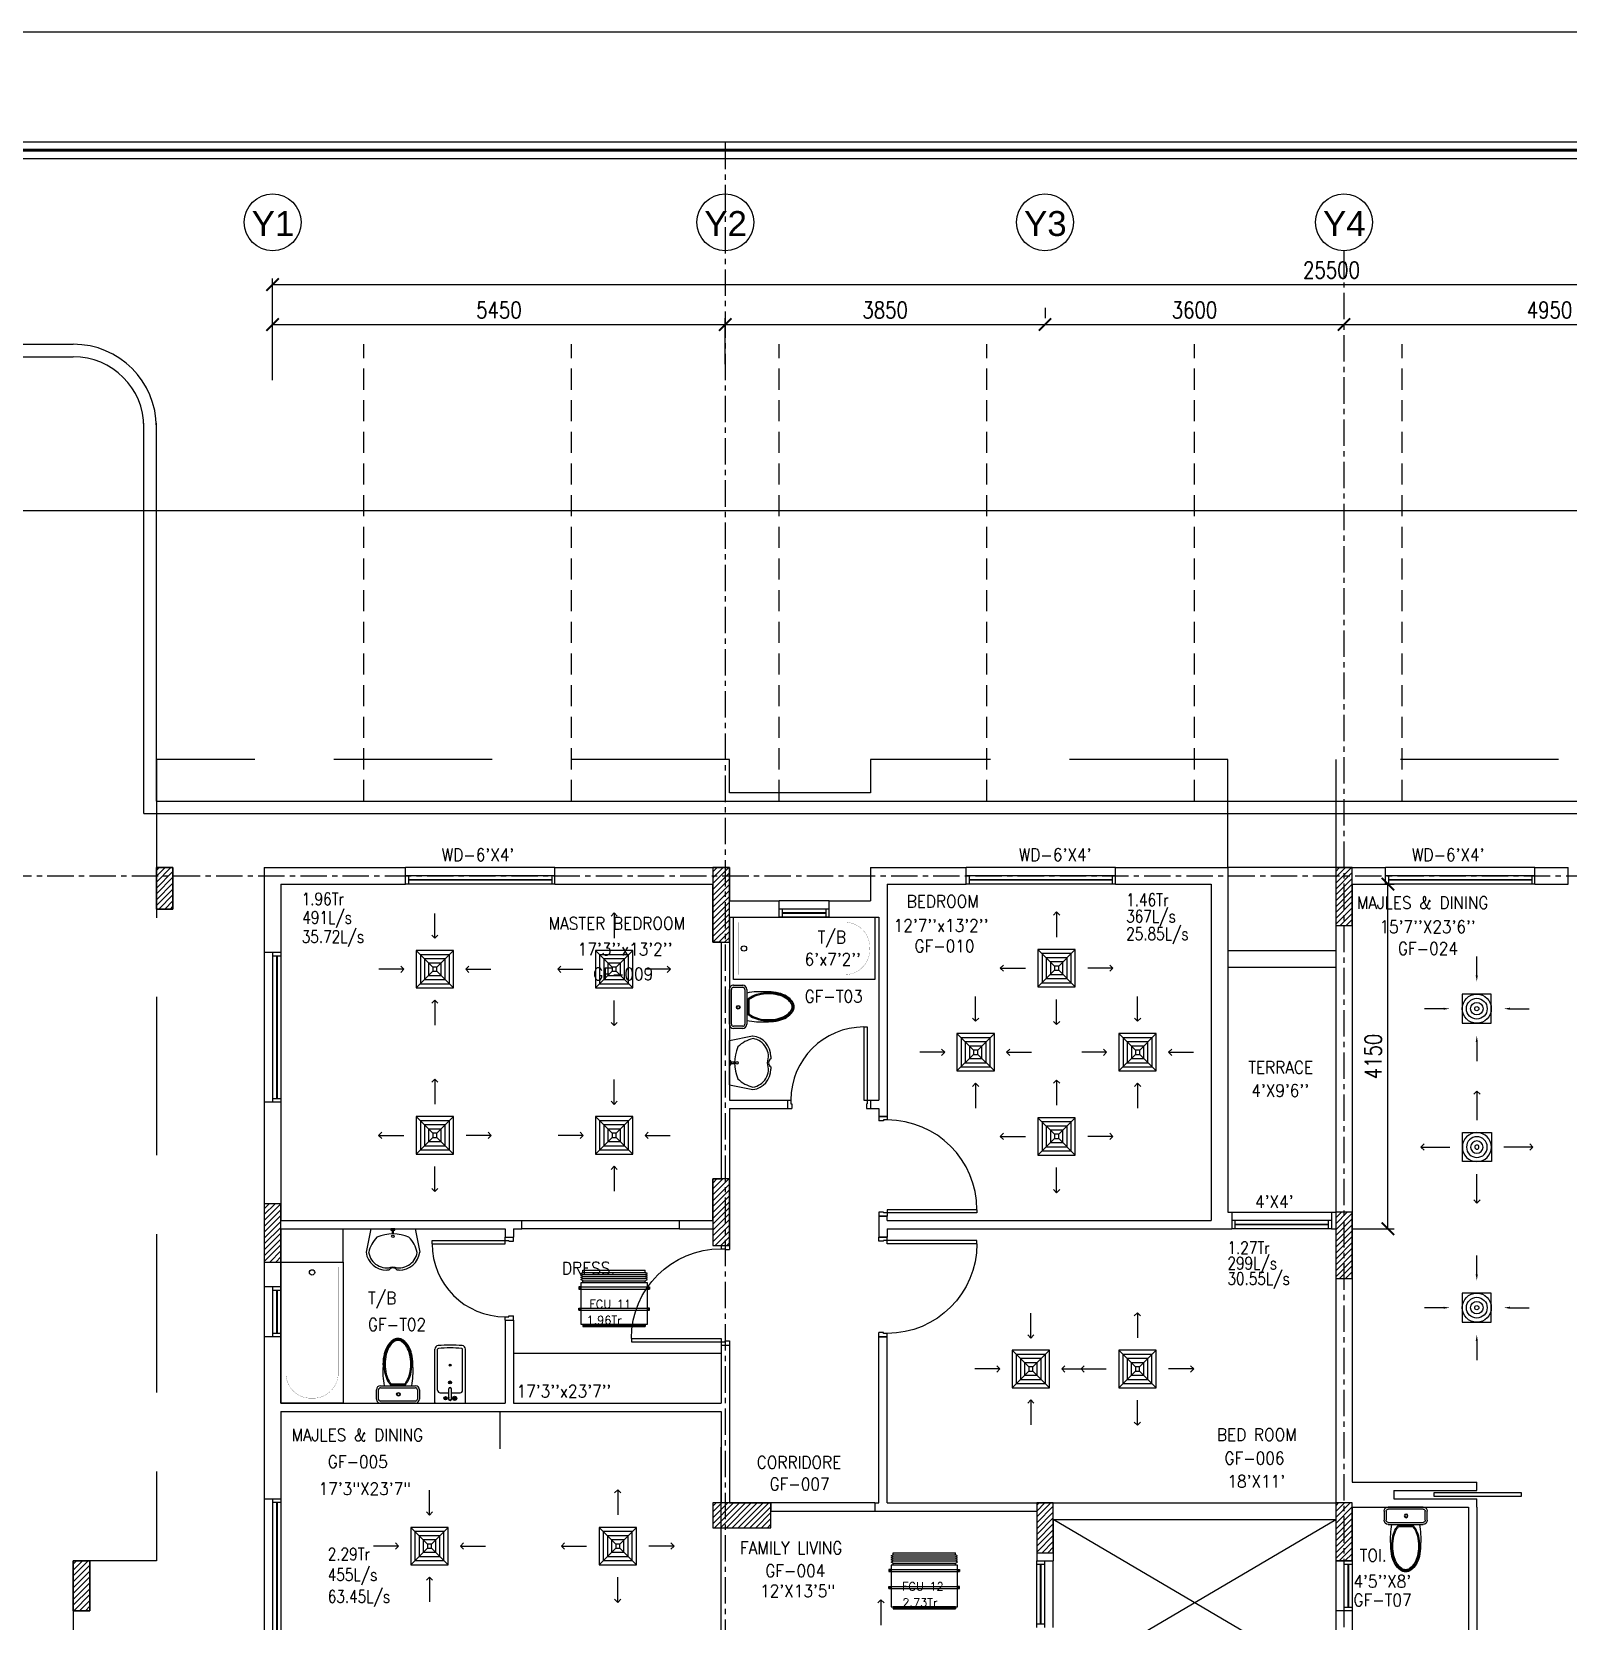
# Model space of a CAD drawing. Header units: millimetres. Extents: x -1288794 to 2153086, y -2701644 to -1428868.
# Drawn here: x 583552 to 602052, y -1482944 to -1463806 of the extents above; entities that cross this region are included whole.
import ezdxf
from ezdxf.enums import TextEntityAlignment as Align

# ---------------------------------------------------------------- set-up
doc = ezdxf.new("R2010")
doc.units = ezdxf.units.MM
doc.header["$LTSCALE"] = 100
doc.header["$PDMODE"] = 34
for name, pattern in [('CENTER', [50.8, 31.75, -6.35, 6.35, -6.35]), ('DASHED', [19.05, 12.7, -6.35]), ('DASHED2', [9.525, 6.35, -3.175]), ('HIDDEN', [9.525, 6.35, -3.175])]:
    doc.linetypes.add(name, pattern=pattern)
for name, color, linetype in [('A-ANNO-DIMS', 1, 'Continuous'), ('A-ANNO-SYMB', 33, 'Continuous'), ('A-ANNO-TEXT', 8, 'Continuous'), ('A-AREA', 8, 'CENTER'), ('A-DOOR', 4, 'Continuous'), ('A-FLOR-OVHD', 4, 'DASHED2'), ('A-FLOR-PFIX', 8, 'Continuous'), ('A-FLOR-SPCL', 8, 'Continuous'), ('A-GLAZ', 5, 'Continuous'), ('A-GRID', 253, 'CENTER'), ('A-WALL-FULL', 8, 'Continuous'), ('AC- SUIPPOR', 7, 'HIDDEN'), ('AC-HLTEXT', 100, 'Continuous'), ('AC-SAD TEXT', 3, 'Continuous'), ('AC-UNIT', 5, 'Continuous'), ('L-WALK', 8, 'Continuous'), ('LOGO LINE', 7, 'Continuous'), ('LOGO1LINE', 7, 'Continuous'), ('RAD RIGHT', 1, 'Continuous'), ('RCD RIGHT', 1, 'Continuous'), ('S-COL- HACT.', 9, 'Continuous'), ('S-COL.', 8, 'Continuous'), ('SAD RIGHT', 3, 'Continuous'), ('SCD  RIGHT', 3, 'Continuous'), ('WALL', 42, 'Continuous')]:
    doc.layers.add(name, color=color, linetype=linetype)
doc.styles.add('ROMAND', font='romand')
doc.styles.add('ROMANS', font='romans.shx', dxfattribs={"width": 0.8})
doc.styles.add('SANSSERIF', font='sas_____.pfb')
doc.styles.add('SIMPLEX', font='simplex.shx', dxfattribs={"width": 0.8})
doc.dimstyles.new('100 of DIM2', dxfattribs={"dimscale": 0, "dimtxt": 200, "dimasz": 150, "dimexe": 75, "dimexo": 200, "dimgap": 75, "dimtad": 1, "dimdec": 0, "dimrnd": 5, "dimzin": 0, "dimdsep": 46, "dimtxsty": 'ROMANS', "dimblk": 'ARCHTICK', "dimcen": 100, "dimclrd": 94, "dimclre": 94, "dimclrt": 2, "dimadec": 0, "dimazin": 0, "dimtfac": 1, "dimtdec": 0, "dimtofl": 0, "dimtmove": 2, "dimatfit": 3, "dimldrblk": 'OPEN90', "dimfxl": 75, "dimtolj": 1, "dimtzin": 0, "dimarcsym": 0})
pattern_1 = [(45, (1708407.11, -1109556.65), (-35.355339, 35.355339), [])]

# ---------------------------------------------------------------- blocks, each defined once
blk = doc.blocks.new('W-180')
for p, q in [((1800, 100), (0, 100)), ((1800, 0), (0, 0)), ((40, 0), (40, 100)), ((1760, 100), (1760, 0))]:
    blk.add_line(p, q)
at = {"linetype": 'Continuous'}
for p, q in [((1760, 53), (40, 53)), ((1760, 47), (40, 47))]:
    blk.add_line(p, q, dxfattribs=at)
blk = doc.blocks.new('D-120-R1')
for p, q in [((-80, 1180), (-40, 1180)), ((-80, 1180), (-80, 100)), ((-40, 1180), (-40, 55)), ((-1200, 100), (-1160, 100)), ((-1200, 100), (-1200, 0)), ((-1160, 100), (-1160, 55)), ((-1160, 55), (-1150, 55)), ((-1150, 55), (-1150, 0)), ((-80, 100), (0, 100)), ((-50, 55), (-40, 55)), ((-50, 55), (-50, 0)), ((-50, 0), (0, 0)), ((0, 100), (0, 0)), ((-1200, 0), (-1150, 0))]:
    blk.add_line(p, q)
at = {"linetype": 'Continuous'}
blk.add_arc((-80, 100), 1080, 90, 180, dxfattribs=at)
blk = doc.blocks.new('D-100-R1')
for p, q in [((-80, 980), (-80, 100)), ((-80, 980), (-40, 980)), ((-40, 980), (-40, 55)), ((-1000, 100), (-1000, 0)), ((-1000, 100), (-960, 100)), ((-960, 100), (-960, 55)), ((-960, 55), (-950, 55)), ((-950, 55), (-950, 0)), ((-80, 100), (0, 100)), ((-50, 55), (-50, 0)), ((-50, 55), (-40, 55)), ((-50, 0), (0, 0)), ((0, 100), (0, 0)), ((-1000, 0), (-950, 0))]:
    blk.add_line(p, q)
at = {"linetype": 'Continuous'}
blk.add_arc((-80, 100), 880, 90, 180, dxfattribs=at)
blk = doc.blocks.new('W-60')
for p, q in [((600, 100), (0, 100)), ((600, 0), (0, 0)), ((40, 0), (40, 100)), ((560, 100), (560, 0))]:
    blk.add_line(p, q)
at = {"linetype": 'Continuous'}
for p, q in [((560, 53), (40, 53)), ((560, 47), (40, 47))]:
    blk.add_line(p, q, dxfattribs=at)
blk = doc.blocks.new('BIDET-1')
for p, q in [((175, 0), (-175, 0)), ((-185, -10), (-185, -649)), ((-150, -155), (-150, -649)), ((-15, -125), (-120, -125)), ((-39, -59), (-69, -59)), ((-54, -44), (-54, -74)), ((-15, -54), (-15, -174)), ((15, -54), (15, -174)), ((120, -125), (15, -125)), ((39, -59), (69, -59)), ((54, -44), (54, -74)), ((150, -155), (150, -649)), ((185, -10), (185, -649)), ((12, -250), (-12, -250)), ((-9, -259), (9, -241)), ((-9, -241), (9, -259)), ((0, -238), (0, -262))]:
    blk.add_line(p, q)
for centre, radius in [((-54, -59), 25), ((-54, -59), 20), ((-54, -59), 15.2), ((-54, -59), 10.2), ((54, -59), 20), ((54, -59), 15.2), ((54, -59), 10.2), ((0, -250), 17.5), ((0, -250), 12.5), ((0, -457), 12.5), ((0, -457), 10)]:
    blk.add_circle(centre, radius)
for centre, radius, start, end in [((-175, -10), 10, 90, 180), ((175, -10), 10, 0, 90), ((-120, -155), 30, 90, 180), ((0, -54), 20, 318.5904, 221.4096), ((0, -54), 15, 0, 180), ((0, -174), 15, 180, 0), ((120, -155), 30, 0, 90), ((-140, -649), 45, 180, 265.2062), ((-140, -649), 10, 180, 265.2062), ((0, 1020), 1720, 265.2062, 274.7938), ((0, 1020), 1685, 265.2062, 274.7938), ((140, -649), 10, 274.7938, 0), ((140, -649), 45, 274.7938, 0)]:
    blk.add_arc(centre, radius, start, end)
blk = doc.blocks.new('WC-1')
for p, q in [((-210, 0), (210, 0)), ((-260, -160), (-260, -50)), ((-235, -160), (-235, -50)), ((-210, -25), (210, -25)), ((210, -185), (-210, -185)), ((235, -50), (235, -160)), ((260, -50), (260, -160)), ((210, -210), (-210, -210)), ((91, -223), (-91, -223)), ((86, -235), (-86, -235))]:
    blk.add_line(p, q)
for radius in [22.1, 17.1]:
    blk.add_circle((-6, -107), radius)
for centre, radius, start, end in [((-210, -50), 50, 90, 180), ((-210, -160), 50, 180, 270), ((-210, -50), 25, 90, 180), ((-210, -160), 25, 180, 270), ((210, -50), 50, 360, 90), ((210, -50), 25, 360, 90), ((210, -160), 25, 270, 360), ((210, -160), 50, 270, 360), ((722, -383), 904, 168.9529, 184.0632), ((352, -470), 520, 166.4766, 180), ((352, -470), 507, 166.4766, 180), ((178, -428), 341, 149.8586, 166.4766), ((178, -428), 328, 149.8586, 166.4766), ((69, -365), 214, 138.4152, 149.8586), ((69, -365), 201, 139.9943, 149.8586), ((-69, -365), 201, 30.1414, 40.0057), ((-69, -365), 214, 30.1414, 41.5848), ((-178, -428), 328, 13.5234, 30.1414), ((-178, -428), 341, 13.5234, 30.1414), ((-352, -470), 507, 360, 13.5234), ((-352, -470), 520, 360, 13.5234), ((352, -470), 532, 177.5541, 180), ((352, -470), 532, 180, 193.5234), ((352, -470), 520, 180, 193.5234), ((352, -470), 507, 180, 193.5234), ((-352, -470), 507, 346.4766, 360), ((-352, -470), 520, 346.4766, 360), ((-352, -470), 532, 346.4766, 360), ((-352, -470), 532, 360, 2.4459), ((178, -512), 353, 193.5234, 210.1414), ((178, -512), 341, 193.5234, 210.1414), ((178, -512), 328, 193.5234, 210.1414), ((69, -575), 226, 210.1414, 234.4972), ((69, -575), 214, 210.1414, 234.4972), ((69, -575), 201, 210.1414, 234.4972), ((0, -672), 108, 234.4972, 270), ((0, -672), 95.9, 234.4972, 270), ((0, -672), 83.4, 234.4972, 270), ((0, -672), 83.4, 270, 305.5028), ((0, -672), 95.9, 270, 305.5028), ((0, -672), 108, 270, 305.5028), ((-69, -575), 201, 305.5028, 329.8586), ((-69, -575), 214, 305.5028, 329.8586), ((-69, -575), 226, 305.5028, 329.8586), ((-178, -512), 328, 329.8586, 346.4766), ((-178, -512), 341, 329.8586, 346.4766), ((-178, -512), 353, 329.8586, 346.4766)]:
    blk.add_arc(centre, radius, start, end)
at = {"linetype": 'Continuous', "ltscale": 50}
blk.add_arc((-722, -383), 904, 355.9368, 11.0471, dxfattribs=at)
blk = doc.blocks.new('LAV-4')
for p, q in [((-266, 0), (-322, -283)), ((-266, 0), (268, 0)), ((268, 0), (324, -280)), ((-48, -500), (-75, -500)), ((75, -500), (50, -500))]:
    blk.add_line(p, q)
for points in [[(-25, 0), (-25, -18), (25, -18), (25, 0)], [(-9, -20), (-9, -57), (8, -57), (8, -20)]]:
    blk.add_lwpolyline(points, close=True)
blk.add_circle((0, -91), 15.4)
for centre, radius, start, end in [((74, -366), 375, 135.3333, 167.1432), ((0, -539), 477, 66.1261, 113.874), ((-74, -366), 375, 12.5199, 44.6667), ((-75, -250), 250, 187.6784, 270), ((-75, -250), 220, 188.5814, 289.9523), ((75, -250), 220, 250.0878, 350.8515), ((75, -250), 250, 270, 353.0121), ((1, -527), 55.9, 28.7827, 151.2173), ((50, -499), 0, 238.1883, 0)]:
    blk.add_arc(centre, radius, start, end)
blk = doc.blocks.new('BT-2')
blk.add_lwpolyline([(0, 750), (1700, 750), (1700, 0), (0, 0)], close=True)
at = {"const_width": 2}
blk.add_lwpolyline([(60, 690), (1340, 690, -0.414214), (1640, 390), (1640, 360, -0.414214), (1340, 60), (60, 60)], format="xyb", close=True, dxfattribs=at)
blk.add_circle((125, 375), 31.9)
blk = doc.blocks.new('W-80')
for p, q in [((800, 100), (0, 100)), ((800, 0), (0, 0)), ((40, 0), (40, 100)), ((760, 100), (760, 0))]:
    blk.add_line(p, q)
at = {"linetype": 'Continuous'}
for p, q in [((760, 53), (40, 53)), ((760, 47), (40, 47))]:
    blk.add_line(p, q, dxfattribs=at)
blk = doc.blocks.new('W-120')
for p, q in [((1200, 100), (0, 100)), ((1200, 0), (0, 0)), ((40, 0), (40, 100)), ((1160, 100), (1160, 0))]:
    blk.add_line(p, q)
at = {"linetype": 'Continuous'}
for p, q in [((1160, 53), (40, 53)), ((1160, 47), (40, 47))]:
    blk.add_line(p, q, dxfattribs=at)
blk = doc.blocks.new('_ArchTick')
at = {"color": 0, "linetype": 'ByBlock', "const_width": 0.15}
blk.add_lwpolyline([(-0.5, -0.5), (0.5, 0.5)], dxfattribs=at)
blk = doc.blocks.new('*D190')
at = {"layer": 'A-ANNO-DIMS', "color": 94, "lineweight": -2, "ltscale": 3, "transparency": 16777216}
for p, q in [((595752, -1467131), (595752, -1467256)), ((599352, -1467131), (599352, -1467256)), ((595752, -1467331), (599352, -1467331))]:
    blk.add_line(p, q, dxfattribs=at)
at = {"layer": 'Defpoints', "color": 0, "ltscale": 3, "transparency": 16777216}
for p in [(595752, -1467331), (599352, -1467331), (599352, -1467331)]:
    blk.add_point(p, dxfattribs=at)
at = {"layer": 'A-ANNO-DIMS', "color": 94, "lineweight": -2, "ltscale": 3, "transparency": 16777216, "xscale": 150, "yscale": 150, "zscale": 150, "rotation": 180}
blk.add_blockref('_ArchTick', (595752, -1467331), dxfattribs=at)
at = {"layer": 'A-ANNO-DIMS', "color": 94, "lineweight": -2, "ltscale": 3, "transparency": 16777216, "xscale": 150, "yscale": 150, "zscale": 150}
blk.add_blockref('_ArchTick', (599352, -1467331), dxfattribs=at)
at = {"layer": 'A-ANNO-DIMS', "color": 2, "ltscale": 3, "transparency": 16777216, "insert": (597552, -1467156), "char_height": 200, "attachment_point": 5, "style": 'ROMANS'}
blk.add_mtext('\\A1;3600', dxfattribs=at)
blk = doc.blocks.new('_Open90')
at = {"color": 0, "linetype": 'ByBlock', "lineweight": -2}
for p, q in [((0, 0), (-1, 0)), ((-0.5, 0.5), (0, 0)), ((0, 0), (-0.5, -0.5))]:
    blk.add_line(p, q, dxfattribs=at)
blk = doc.blocks.new('*D192')
at = {"layer": 'A-ANNO-DIMS', "color": 94, "lineweight": -2, "ltscale": 3, "transparency": 16777216}
for p, q in [((586452, -1467807), (586452, -1467256)), ((586452, -1467331), (591902, -1467331)), ((591902, -1467807), (591902, -1467256))]:
    blk.add_line(p, q, dxfattribs=at)
at = {"layer": 'Defpoints', "color": 0, "ltscale": 3, "transparency": 16777216}
for p in [(591902, -1467331), (586452, -1468007), (591902, -1468007)]:
    blk.add_point(p, dxfattribs=at)
at = {"layer": 'A-ANNO-DIMS', "color": 94, "lineweight": -2, "ltscale": 3, "transparency": 16777216, "xscale": 150, "yscale": 150, "zscale": 150, "rotation": 180}
blk.add_blockref('_ArchTick', (586452, -1467331), dxfattribs=at)
at = {"layer": 'A-ANNO-DIMS', "color": 94, "lineweight": -2, "ltscale": 3, "transparency": 16777216, "xscale": 150, "yscale": 150, "zscale": 150}
blk.add_blockref('_ArchTick', (591902, -1467331), dxfattribs=at)
at = {"layer": 'A-ANNO-DIMS', "color": 2, "ltscale": 3, "transparency": 16777216, "insert": (589177, -1467156), "char_height": 200, "attachment_point": 5, "style": 'ROMANS'}
blk.add_mtext('\\A1;5450', dxfattribs=at)
blk = doc.blocks.new('*D193')
at = {"layer": 'A-ANNO-DIMS', "color": 94, "lineweight": -2, "ltscale": 3, "transparency": 16777216}
for p, q in [((595752, -1467131), (595752, -1467256)), ((591902, -1467807), (591902, -1467256)), ((591902, -1467331), (595752, -1467331))]:
    blk.add_line(p, q, dxfattribs=at)
at = {"layer": 'Defpoints', "color": 0, "ltscale": 3, "transparency": 16777216}
for p in [(595752, -1467331), (595752, -1467331), (591902, -1468007)]:
    blk.add_point(p, dxfattribs=at)
at = {"layer": 'A-ANNO-DIMS', "color": 94, "lineweight": -2, "ltscale": 3, "transparency": 16777216, "xscale": 150, "yscale": 150, "zscale": 150, "rotation": 180}
blk.add_blockref('_ArchTick', (591902, -1467331), dxfattribs=at)
at = {"layer": 'A-ANNO-DIMS', "color": 94, "lineweight": -2, "ltscale": 3, "transparency": 16777216, "xscale": 150, "yscale": 150, "zscale": 150}
blk.add_blockref('_ArchTick', (595752, -1467331), dxfattribs=at)
at = {"layer": 'A-ANNO-DIMS', "color": 2, "ltscale": 3, "transparency": 16777216, "insert": (593827, -1467156), "char_height": 200, "attachment_point": 5, "style": 'ROMANS'}
blk.add_mtext('\\A1;3850', dxfattribs=at)
blk = doc.blocks.new('*D194')
at = {"layer": 'A-ANNO-DIMS', "color": 94, "lineweight": -2, "ltscale": 3, "transparency": 16777216}
for p, q in [((599352, -1467131), (599352, -1467256)), ((604302, -1467131), (604302, -1467256)), ((599352, -1467331), (604302, -1467331))]:
    blk.add_line(p, q, dxfattribs=at)
at = {"layer": 'Defpoints', "color": 0, "ltscale": 3, "transparency": 16777216}
for p in [(599352, -1467331), (604302, -1467331), (604302, -1467331)]:
    blk.add_point(p, dxfattribs=at)
at = {"layer": 'A-ANNO-DIMS', "color": 94, "lineweight": -2, "ltscale": 3, "transparency": 16777216, "xscale": 150, "yscale": 150, "zscale": 150, "rotation": 180}
blk.add_blockref('_ArchTick', (599352, -1467331), dxfattribs=at)
at = {"layer": 'A-ANNO-DIMS', "color": 94, "lineweight": -2, "ltscale": 3, "transparency": 16777216, "xscale": 150, "yscale": 150, "zscale": 150}
blk.add_blockref('_ArchTick', (604302, -1467331), dxfattribs=at)
at = {"layer": 'A-ANNO-DIMS', "color": 2, "ltscale": 3, "transparency": 16777216, "insert": (601827, -1467156), "char_height": 200, "attachment_point": 5, "style": 'ROMANS'}
blk.add_mtext('\\A1;4950', dxfattribs=at)
blk = doc.blocks.new('*D195')
at = {"layer": 'A-ANNO-DIMS', "color": 94, "lineweight": -2, "ltscale": 3, "transparency": 16777216}
for p, q in [((586452, -1468002), (586452, -1466776)), ((586452, -1466851), (611952, -1466851)), ((611952, -1468002), (611952, -1466776))]:
    blk.add_line(p, q, dxfattribs=at)
at = {"layer": 'Defpoints', "color": 0, "ltscale": 3, "transparency": 16777216}
for p in [(611952, -1466851), (586452, -1468202), (611952, -1468202)]:
    blk.add_point(p, dxfattribs=at)
at = {"layer": 'A-ANNO-DIMS', "color": 94, "lineweight": -2, "ltscale": 3, "transparency": 16777216, "xscale": 150, "yscale": 150, "zscale": 150, "rotation": 180}
blk.add_blockref('_ArchTick', (586452, -1466851), dxfattribs=at)
at = {"layer": 'A-ANNO-DIMS', "color": 94, "lineweight": -2, "ltscale": 3, "transparency": 16777216, "xscale": 150, "yscale": 150, "zscale": 150}
blk.add_blockref('_ArchTick', (611952, -1466851), dxfattribs=at)
at = {"layer": 'A-ANNO-DIMS', "color": 2, "ltscale": 3, "transparency": 16777216, "insert": (599202, -1466676), "char_height": 200, "attachment_point": 5, "style": 'ROMANS'}
blk.add_mtext('\\A1;25500', dxfattribs=at)
blk = doc.blocks.new('*D227')
at = {"layer": 'AC-HLTEXT', "color": 94, "lineweight": -2, "transparency": 16777216}
for p, q in [((599452, -1474069), (599955, -1474069)), ((599880, -1478219), (599880, -1474069)), ((599452, -1478219), (599955, -1478219))]:
    blk.add_line(p, q, dxfattribs=at)
at = {"layer": 'Defpoints', "color": 0, "transparency": 16777216}
for p in [(599252, -1474069), (599880, -1474069), (599252, -1478219)]:
    blk.add_point(p, dxfattribs=at)
at = {"layer": 'AC-HLTEXT', "color": 94, "lineweight": -2, "transparency": 16777216, "xscale": 150, "yscale": 150, "zscale": 150}
for p, rotation in [((599880, -1474069), 90), ((599880, -1478219), 270)]:
    blk.add_blockref('_ArchTick', p, dxfattribs=dict(at, rotation=rotation))
at = {"layer": 'AC-HLTEXT', "color": 2, "transparency": 16777216, "insert": (599705, -1476144), "char_height": 200, "attachment_point": 5, "rotation": 90, "style": 'ROMANS'}
blk.add_mtext('\\A1;4150', dxfattribs=at)
blk = doc.blocks.new('A$C44FB0367')
at = {"layer": 'WALL', "ltscale": 30}
h = blk.add_hatch(dxfattribs=at)
h.set_pattern_fill('NET3', color=2, scale=100, style=0)
h.set_pattern_definition([(0, (19935.246, -11666.627), (0, 12.5), []), (60, (19935.246, -11666.627), (-10.8253175, 6.25), []), (120, (19935.246, -11666.627), (-10.8253175, -6.25), [])])
h.paths.add_polyline_path([(775, 250), (775, 275), (25, 275), (25, 250)])
at = {"layer": 'WALL', "color": 5, "ltscale": 30}
for p, q in [((25, 250), (25, 275)), ((25, 275), (775, 275)), ((775, 250), (775, 275))]:
    blk.add_line(p, q, dxfattribs=at)
at = {"layer": 'WALL', "color": 8, "ltscale": 30}
for p, q in [((25, -275), (0, -287.5)), ((0, -287.5), (25, -300)), ((25, -300), (0, -312.5)), ((0, -312.5), (25, -325)), ((25, -325), (0, -337.5)), ((0, -337.5), (25, -350)), ((25, -350), (0, -362.5)), ((0, -362.5), (25, -375)), ((25, -250), (25, -275)), ((25, -250), (25, -275)), ((25, -275), (775, -275)), ((25, -300), (775, -300)), ((25, -325), (775, -325)), ((25, -350), (775, -350)), ((25, -375), (775, -375)), ((25, -375), (25, -400)), ((775, -250), (775, -275)), ((775, -275), (800, -287.5)), ((800, -287.5), (775, -300)), ((775, -300), (800, -312.5)), ((800, -312.5), (775, -325)), ((775, -325), (800, -337.5)), ((800, -337.5), (775, -350)), ((775, -350), (800, -362.5)), ((800, -362.5), (775, -375)), ((775, -375), (775, -400)), ((25, -400), (775, -400))]:
    blk.add_line(p, q, dxfattribs=at)
at = {"layer": 'WALL', "color": 5, "ltscale": 30}
blk.add_lwpolyline([(0, 250), (800, 250), (800, -250), (0, -250)], close=True, dxfattribs=at)
blk = doc.blocks.new('A$C5F1D0244')
at = {"layer": 'AC- SUIPPOR', "ltscale": 5}
for p, q in [((-25, 425), (-25, -425)), ((0, 425), (0, -425))]:
    blk.add_line(p, q, dxfattribs=at)
at = {"layer": 'AC- SUIPPOR', "ltscale": 30}
for points in [[(-25, 400), (0, 400), (0, 425), (-25, 425)], [(-25, -400), (0, -400), (0, -425), (-25, -425)]]:
    blk.add_lwpolyline(points, close=True, dxfattribs=at)
for centre in [(-12.5, 412.5), (-12.5, -412.5)]:
    blk.add_circle(centre, 5, dxfattribs=at)
blk = doc.blocks.new('cdcdcd')
at = {"layer": 'RCD RIGHT'}
for points in [[(0, 400), (0, 630), (0, 630)], [(-400, 0), (-630, 0), (-630, 0)], [(400, 0), (630, 0), (630, 0)], [(0, -400), (0, -630), (0, -630)]]:
    blk.add_lwpolyline(points, dxfattribs=at)
blk.add_lwpolyline([(-175, -175), (175, -175), (175, 175), (-175, 175)], close=True, dxfattribs=at)
for radius in [175, 125, 75, 25]:
    blk.add_circle((0, 0), radius, dxfattribs=at)
for points in [[(-13, 400), (0, 325), (12, 400)], [(-400, 12), (-325, 0), (-400, -13)], [(400, 12), (325, 0), (400, -13)], [(-13, -400), (0, -325), (12, -400)]]:
    blk.add_solid(points, dxfattribs=at)
blk = doc.blocks.new('SD RIGHT')
at = {"layer": 'SAD RIGHT'}
for p, q in [((-225, 225), (-25, 25)), ((225, 225), (25, 25)), ((-25, -25), (-225, -225)), ((225, -225), (25, -25))]:
    blk.add_line(p, q, dxfattribs=at)
for points in [[(-225, -225), (225, -225), (225, 225), (-225, 225)], [(-175, -175), (175, -175), (175, 175), (-175, 175)], [(-125, -125), (125, -125), (125, 125), (-125, 125)], [(-75, -75), (75, -75), (75, 75), (-75, 75)], [(-25, -25), (25, -25), (25, 25), (-25, 25)]]:
    blk.add_lwpolyline(points, close=True, dxfattribs=at)
for points in [[(0, 678), (0, 375)], [(-678, 0), (-375, 0)], [(678, 0), (375, 0)], [(0, -678), (0, -375)]]:
    blk.add_leader(points, dimstyle='100 of DIM2', override={"dimscale": 1, "dimasz": 75, "dimtad": 0, "dimclrd": 256, "dimfxl": 0.2}, dxfattribs=at)
blk = doc.blocks.new('RAD RIGHT CENTER')
at = {"layer": 'RAD RIGHT'}
for p, q in [((-225, 225), (-25, 25)), ((225, 225), (25, 25)), ((-25, -25), (-225, -225)), ((25, -25), (225, -225))]:
    blk.add_line(p, q, dxfattribs=at)
for points in [[(-225, -225), (225, -225), (225, 225), (-225, 225)], [(-175, -175), (175, -175), (175, 175), (-175, 175)], [(-125, -125), (125, -125), (125, 125), (-125, 125)], [(-75, -75), (75, -75), (75, 75), (-75, 75)], [(-25, -25), (25, -25), (25, 25), (-25, 25)]]:
    blk.add_lwpolyline(points, close=True, dxfattribs=at)
for points in [[(0, 373), (0, 673)], [(-373, 0), (-673, 0)], [(373, 0), (673, 0)], [(0, -373), (0, -673)]]:
    blk.add_leader(points, dimstyle='100 of DIM2', override={"dimscale": 1, "dimasz": 75, "dimtad": 0, "dimclrd": 1, "dimfxl": 0.2}, dxfattribs=at)
blk = doc.blocks.new('abcd')
at = {"layer": 'SCD  RIGHT'}
blk.add_lwpolyline([(558555, -1481705), (558905, -1481705), (558905, -1481355), (558555, -1481355)], close=True, dxfattribs=at)
for radius in [175, 125, 75, 25]:
    blk.add_circle((558730, -1481530), radius, dxfattribs=at)
for points in [[(558730, -1480856), (558730, -1481205)], [(558056, -1481530), (558405, -1481530)], [(559404, -1481530), (559055, -1481530)], [(558730, -1482204), (558730, -1481855)]]:
    blk.add_leader(points, dimstyle='100 of DIM2', override={"dimscale": 1, "dimasz": 75, "dimtad": 0, "dimclrd": 3, "dimfxl": 0.2}, dxfattribs=at)

msp = doc.modelspace()

# ---------------------------------------------------------------- hatches: boundary and pattern name
at = {"layer": 'S-COL- HACT.', "linetype": 'Continuous', "ltscale": 3}
h = msp.add_hatch(dxfattribs=at)
h.set_pattern_fill('ANSI31', color=256, scale=400, style=0)
h.set_pattern_definition(pattern_1)
h.paths.add_polyline_path([(585251.9, -1474368.6), (585251.9, -1473868.6), (585051.9, -1473868.6), (585051.9, -1474368.6)])
h = msp.add_hatch(dxfattribs=at)
h.set_pattern_fill('ANSI31', color=256, scale=400, style=0)
h.set_pattern_definition(pattern_1)
h.paths.add_polyline_path([(591951.9, -1474768.6), (591951.9, -1473868.6), (591751.9, -1473868.6), (591751.9, -1474768.6)])
h = msp.add_hatch(dxfattribs=at)
h.set_pattern_fill('ANSI31', color=256, scale=400, style=0)
h.set_pattern_definition(pattern_1)
h.paths.add_polyline_path([(599251.9, -1473868.6), (599251.9, -1474568.6), (599451.9, -1474568.6), (599451.9, -1473868.6)])
h = msp.add_hatch(dxfattribs=at)
h.set_pattern_fill('ANSI31', color=256, scale=400, style=0)
h.set_pattern_definition(pattern_1)
h.paths.add_polyline_path([(591951.9, -1478418.6), (591951.9, -1477618.6), (591751.9, -1477618.6), (591751.9, -1478418.6)])
h = msp.add_hatch(dxfattribs=at)
h.set_pattern_fill('ANSI31', color=256, scale=400, style=0)
h.set_pattern_definition(pattern_1)
h.paths.add_polyline_path([(586351.9, -1477918.6), (586351.9, -1478618.6), (586551.9, -1478618.6), (586551.9, -1477918.6)])
h = msp.add_hatch(dxfattribs=at)
h.set_pattern_fill('ANSI31', color=256, scale=400, style=0)
h.set_pattern_definition(pattern_1)
h.paths.add_polyline_path([(599451.9, -1478818.6), (599451.9, -1478018.6), (599251.9, -1478018.6), (599251.9, -1478818.6)])
h = msp.add_hatch(dxfattribs=at)
h.set_pattern_fill('ANSI31', color=256, scale=400, style=0)
h.set_pattern_definition(pattern_1)
h.paths.add_polyline_path([(592451.9, -1481518.6), (591751.9, -1481518.6), (591751.9, -1481818.6), (592451.9, -1481818.6)])
h = msp.add_hatch(dxfattribs=at)
h.set_pattern_fill('ANSI31', color=256, scale=400, style=0)
h.set_pattern_definition(pattern_1)
h.paths.add_polyline_path([(595651.9, -1481518.6), (595651.9, -1482118.6), (595851.9, -1482118.6), (595851.9, -1481518.6)])
h = msp.add_hatch(dxfattribs=at)
h.set_pattern_fill('ANSI31', color=256, scale=400, style=0)
h.set_pattern_definition(pattern_1)
h.paths.add_polyline_path([(599251.9, -1481518.6), (599251.9, -1482218.6), (599451.9, -1482218.6), (599451.9, -1481518.6)])
h = msp.add_hatch(dxfattribs=at)
h.set_pattern_fill('ANSI31', color=256, scale=400, style=0)
h.set_pattern_definition(pattern_1)
h.paths.add_polyline_path([(584051.9, -1482218.6), (584051.9, -1482818.6), (584251.9, -1482818.6), (584251.9, -1482218.6)])

# ---------------------------------------------------------------- linework, layer by layer
for p, q in [((586551.9, -1478118.6), (589188.4, -1478118.6)), ((591851.9, -1479718.6), (589351.9, -1479718.6)), ((589188.4, -1480418.6), (589188.4, -1480868.6)), ((589351.9, -1480318.6), (591851.9, -1480318.6)), ((591851.9, -1486318.6), (591851.9, -1480850))]:
    msp.add_line(p, q)
at = {"layer": 'A-ANNO-SYMB', "ltscale": 3}
for centre in [(586451.9, -1466100.5), (591901.9, -1466100.5), (595751.9, -1466100.5), (599351.9, -1466100.5)]:
    msp.add_circle(centre, 342.2, dxfattribs=at)
at = {"layer": 'A-AREA', "ltscale": 15}
msp.add_line((582051.9, -1469568.6), (614151.9, -1469568.6), dxfattribs=at)
at = {"layer": 'A-DOOR', "ltscale": 3}
msp.add_lwpolyline([(600435.9, -1481443.6), (600435.9, -1481393.6), (601485.9, -1481393.6), (601485.9, -1481443.6), (600435.9, -1481443.6)], dxfattribs=at)
at = {"layer": 'A-FLOR-OVHD', "linetype": 'Continuous', "ltscale": 3}
for p, q in [((589451.9, -1478118.6), (591351.9, -1478118.6)), ((591351.9, -1478218.6), (589451.9, -1478218.6)), ((593701.9, -1481518.6), (592451.9, -1481518.6)), ((592451.9, -1481618.6), (593701.9, -1481618.6))]:
    msp.add_line(p, q, dxfattribs=at)
at = {"layer": 'A-FLOR-OVHD', "ltscale": 3}
msp.add_lwpolyline([(607651.9, -1472568.6), (599251.9, -1472568.6), (599251.9, -1473868.6), (597951.9, -1473868.6), (597951.9, -1472568.6), (593651.9, -1472568.6), (593651.9, -1472968.6), (591951.9, -1472968.6), (591951.9, -1472568.6), (585051.9, -1472568.6), (585051.9, -1482218.6), (584051.9, -1482218.6), (584051.9, -1486718.6)], dxfattribs=at)
at = {"layer": 'A-FLOR-PFIX', "ltscale": 3}
msp.add_line((587301.9, -1478618.6), (587301.9, -1478218.6), dxfattribs=at)
at = {"layer": 'A-FLOR-SPCL', "ltscale": 3}
for p, q in [((597951.9, -1474868.6), (599251.9, -1474868.6)), ((597951.9, -1475068.6), (599251.9, -1475068.6)), ((595851.9, -1483718.6), (599251.9, -1481718.6)), ((599251.9, -1483718.6), (595851.9, -1481718.6))]:
    msp.add_line(p, q, dxfattribs=at)
at = {"layer": 'A-GLAZ', "ltscale": 3}
for p, q in [((589851.9, -1473868.6), (588051.9, -1473868.6)), ((596601.9, -1473868.6), (594801.9, -1473868.6)), ((601651.9, -1473868.6), (599851.9, -1473868.6)), ((593151.9, -1474268.6), (592551.9, -1474268.6)), ((586351.9, -1474893.6), (586351.9, -1476693.6)), ((598001.9, -1478018.6), (599201.9, -1478018.6)), ((586351.9, -1478918.6), (586351.9, -1479518.6)), ((586351.9, -1481468.6), (586351.9, -1483268.6)), ((595851.9, -1483018.6), (595851.9, -1482218.6)), ((599251.9, -1482218.6), (599251.9, -1482818.6))]:
    msp.add_line(p, q, dxfattribs=at)
at = {"layer": 'A-GRID', "ltscale": 0.1}
for p, q in [((591901.9, -1465142.6), (591901.9, -1513277)), ((599351.9, -1466442.6), (599351.9, -1514577)), ((574594.7, -1473968.6), (618134.3, -1473968.6))]:
    msp.add_line(p, q, dxfattribs=at)
at = {"layer": 'A-WALL-FULL', "ltscale": 3}
for p, q in [((586351.9, -1473868.6), (588051.9, -1473868.6)), ((586351.9, -1473868.6), (586351.9, -1474893.6)), ((588051.9, -1474068.6), (588051.9, -1473868.6)), ((589851.9, -1473868.6), (591951.9, -1473868.6)), ((589851.9, -1474068.6), (589851.9, -1473868.6)), ((591951.9, -1473868.6), (591951.9, -1474268.6)), ((593651.9, -1473868.6), (594801.9, -1473868.6)), ((593651.9, -1473868.6), (593651.9, -1474268.6)), ((594801.9, -1474068.6), (594801.9, -1473868.6)), ((596601.9, -1473868.6), (597951.9, -1473868.6)), ((596601.9, -1474068.6), (596601.9, -1473868.6)), ((597951.9, -1473868.6), (597951.9, -1478018.6)), ((599251.9, -1473868.6), (599851.9, -1473868.6)), ((599251.9, -1473868.6), (599251.9, -1478018.6)), ((599851.9, -1474068.6), (599851.9, -1473868.6)), ((601651.9, -1473868.6), (602051.9, -1473868.6)), ((601651.9, -1474068.6), (601651.9, -1473868.6)), ((602051.9, -1474068.6), (602051.9, -1473868.6)), ((586551.9, -1474068.6), (588051.9, -1474068.6)), ((586551.9, -1474068.6), (586551.9, -1474893.6)), ((589851.9, -1474068.6), (591751.9, -1474068.6)), ((593851.9, -1474068.6), (594801.9, -1474068.6)), ((593851.9, -1474068.6), (593851.9, -1476868.6)), ((596601.9, -1474068.6), (597751.9, -1474068.6)), ((597751.9, -1474068.6), (597751.9, -1478118.6)), ((599451.9, -1474068.6), (599851.9, -1474068.6)), ((599451.9, -1474068.6), (599451.9, -1481268.6)), ((601651.9, -1474068.6), (602051.9, -1474068.6)), ((591951.9, -1474268.6), (592551.9, -1474268.6)), ((592551.9, -1474468.6), (592551.9, -1474268.6)), ((593151.9, -1474268.6), (593651.9, -1474268.6)), ((593151.9, -1474468.6), (593151.9, -1474268.6)), ((591951.9, -1474468.6), (592551.9, -1474468.6)), ((591951.9, -1474468.6), (591951.9, -1476668.6)), ((593151.9, -1474468.6), (593751.9, -1474468.6)), ((593751.9, -1474468.6), (593751.9, -1476668.6)), ((586551.9, -1474893.6), (586351.9, -1474893.6)), ((591851.9, -1474768.6), (591851.9, -1477618.6)), ((586351.9, -1476693.6), (586351.9, -1478918.6)), ((586551.9, -1476693.6), (586351.9, -1476693.6)), ((586551.9, -1476693.6), (586551.9, -1478118.6)), ((591951.9, -1476668.6), (592651.9, -1476668.6)), ((591951.9, -1476768.6), (592651.9, -1476768.6)), ((591951.9, -1476768.6), (591951.9, -1478418.6)), ((592651.9, -1476668.6), (592651.9, -1476768.6)), ((593651.9, -1476668.6), (593651.9, -1476768.6)), ((593651.9, -1476668.6), (593751.9, -1476668.6)), ((593651.9, -1476768.6), (593751.9, -1476768.6)), ((593751.9, -1476768.6), (593751.9, -1476868.6)), ((593751.9, -1476868.6), (593851.9, -1476868.6)), ((586551.9, -1478118.6), (589451.9, -1478118.6)), ((589451.9, -1478218.6), (589451.9, -1478118.6)), ((591351.9, -1478118.6), (591751.9, -1478118.6)), ((591351.9, -1478218.6), (591351.9, -1478118.6)), ((593751.9, -1478068.6), (593751.9, -1478318.6)), ((593751.9, -1478068.6), (593851.9, -1478068.6)), ((593851.9, -1478118.6), (593851.9, -1478068.6)), ((593851.9, -1478118.6), (597751.9, -1478118.6)), ((597951.9, -1478018.6), (598001.9, -1478018.6)), ((598001.9, -1478018.6), (598001.9, -1478218.6)), ((599201.9, -1478018.6), (599251.9, -1478018.6)), ((599201.9, -1478018.6), (599201.9, -1478218.6)), ((586551.9, -1478218.6), (589251.9, -1478218.6)), ((586551.9, -1478218.6), (586551.9, -1478918.6)), ((589251.9, -1478218.6), (589251.9, -1478318.6)), ((589251.9, -1478318.6), (589351.9, -1478318.6)), ((589351.9, -1478218.6), (589451.9, -1478218.6)), ((589351.9, -1478218.6), (589351.9, -1478318.6)), ((591351.9, -1478218.6), (591751.9, -1478218.6)), ((593751.9, -1478318.6), (593851.9, -1478318.6)), ((593851.9, -1478218.6), (598001.9, -1478218.6)), ((593851.9, -1478218.6), (593851.9, -1478318.6)), ((599201.9, -1478218.6), (599251.9, -1478218.6)), ((599251.9, -1478218.6), (599251.9, -1481518.6)), ((591851.9, -1478418.6), (591951.9, -1478418.6)), ((586551.9, -1478918.6), (586351.9, -1478918.6)), ((589251.9, -1479318.6), (589351.9, -1479318.6)), ((589251.9, -1479318.6), (589251.9, -1480318.6)), ((589351.9, -1479318.6), (589351.9, -1480318.6)), ((586351.9, -1479518.6), (586351.9, -1480218.6)), ((586551.9, -1479518.6), (586351.9, -1479518.6)), ((586551.9, -1479518.6), (586551.9, -1480318.6)), ((591851.9, -1479618.6), (591951.9, -1479618.6)), ((591851.9, -1479618.6), (591851.9, -1480318.6)), ((591951.9, -1479618.6), (591951.9, -1481518.6)), ((593751.9, -1479518.6), (593851.9, -1479518.6)), ((593751.9, -1481518.6), (593751.9, -1479518.6)), ((593851.9, -1481518.6), (593851.9, -1479518.6)), ((586351.9, -1480218.6), (586351.9, -1480218.6)), ((586351.9, -1480218.6), (586351.9, -1481468.6)), ((586551.9, -1480318.6), (589251.9, -1480318.6)), ((586551.9, -1480418.6), (591851.9, -1480418.6)), ((586551.9, -1480418.6), (586551.9, -1481468.6)), ((591851.9, -1480418.6), (591851.9, -1481518.6)), ((599451.9, -1481268.6), (600951.9, -1481268.6)), ((599951.9, -1481368.6), (600951.9, -1481368.6)), ((599951.9, -1481368.6), (599951.9, -1481468.6)), ((600951.9, -1481368.6), (600951.9, -1481268.6)), ((586351.9, -1481468.6), (586551.9, -1481468.6)), ((586351.9, -1481468.6), (586551.9, -1481468.6)), ((591951.9, -1481518.6), (592451.9, -1481518.6)), ((592451.9, -1481518.6), (592451.9, -1481618.6)), ((593701.9, -1481518.6), (593751.9, -1481518.6)), ((593701.9, -1481518.6), (593701.9, -1481618.6)), ((593851.9, -1481518.6), (599251.9, -1481518.6)), ((599451.9, -1481568.6), (599451.9, -1482218.6)), ((599451.9, -1481568.6), (600851.9, -1481568.6)), ((599951.9, -1481468.6), (600951.9, -1481468.6)), ((600851.9, -1481568.6), (600851.9, -1484086.6)), ((600951.9, -1481568.6), (600951.9, -1481468.6)), ((600951.9, -1481568.6), (600951.9, -1483118.6)), ((593701.9, -1481618.6), (595651.9, -1481618.6)), ((595651.9, -1481618.6), (595651.9, -1482218.6)), ((595851.9, -1481718.6), (599251.9, -1481718.6)), ((595851.9, -1481718.6), (595851.9, -1482218.6)), ((599251.9, -1481718.6), (599251.9, -1482218.6)), ((584251.9, -1482218.6), (584051.9, -1482218.6)), ((584051.9, -1482218.6), (584051.9, -1482818.6, 0)), ((584251.9, -1482818.6), (584251.9, -1482218.6)), ((595651.9, -1482218.6), (595851.9, -1482218.6)), ((599451.9, -1482218.6), (599251.9, -1482218.6)), ((584051.9, -1482818.6, 0), (584251.9, -1482818.6)), ((599251.9, -1482818.6), (599251.9, -1483718.6)), ((599451.9, -1482818.6), (599251.9, -1482818.6)), ((599451.9, -1482818.6), (599451.9, -1484086.6))]:
    msp.add_line(p, q, dxfattribs=at)
at = {"layer": 'A-WALL-FULL', "linetype": 'Continuous', "ltscale": 3}
for p, q in [((591751.9, -1474768.6), (591751.9, -1474068.6)), ((591851.9, -1474768.6), (591751.9, -1474768.6)), ((591751.9, -1478118.6), (591751.9, -1477618.6)), ((591751.9, -1477618.6), (591851.9, -1477618.6)), ((591751.9, -1478218.6), (591751.9, -1478418.6)), ((591751.9, -1478418.6), (591951.9, -1478418.6)), ((591851.9, -1481518.6), (591751.9, -1481518.6)), ((591751.9, -1481518.6), (591751.9, -1481818.6)), ((591751.9, -1481818.6), (591851.9, -1481818.6))]:
    msp.add_line(p, q, dxfattribs=at)
for points in [[(585051.9, -1473868.6), (585251.9, -1473868.6), (585251.9, -1474368.6), (585051.9, -1474368.6)], [(584051.9, -1482218.6), (584251.9, -1482218.6), (584251.9, -1482818.6), (584051.9, -1482818.6)]]:
    msp.add_lwpolyline(points, close=True, dxfattribs=at)
at = {"layer": 'L-WALK', "ltscale": 15}
for p, q in [((581637.7, -1467568.6), (584051.9, -1467568.6)), ((581637.7, -1467718.6), (584051.9, -1467718.6))]:
    msp.add_line(p, q, dxfattribs=at)
at = {"layer": 'L-WALK', "linetype": 'DASHED', "ltscale": 0.2}
for p, q in [((587551.9, -1473068.6), (587551.9, -1467568.6)), ((590051.9, -1473068.6), (590051.9, -1467568.6)), ((592551.9, -1473068.6), (592551.9, -1467568.6)), ((595051.9, -1473068.6), (595051.9, -1467568.6)), ((597551.9, -1473068.6), (597551.9, -1467568.6)), ((600051.9, -1473068.6), (600051.9, -1467568.6))]:
    msp.add_line(p, q, dxfattribs=at)
at = {"layer": 'L-WALK', "ltscale": 3}
for p, q in [((584901.9, -1473218.6), (584901.9, -1468517.4)), ((585051.9, -1473068.6), (585051.9, -1468517.4)), ((585051.9, -1473068.6), (607551.9, -1473068.6)), ((584901.9, -1473218.6), (607651.9, -1473218.6))]:
    msp.add_line(p, q, dxfattribs=at)
for radius in [1000, 850]:
    msp.add_arc((584051.9, -1468568.6), radius, 0, 90, dxfattribs=at)
at = {"layer": 'LOGO LINE'}
msp.add_lwpolyline([(640588.1, -1519493.9), (561830.1, -1519493.9), (561830.1, -1463806.4), (640588.1, -1463806.4)], close=True, dxfattribs=at)
at = {"layer": 'LOGO1LINE'}
for points in [[(639262.2, -1518168), (563156, -1518168), (563156, -1465132.3), (639262.2, -1465132.3)], [(628953.5, -1517969.1), (563354.8, -1517969.1), (563354.8, -1465331.1), (628953.5, -1465331.1)]]:
    msp.add_lwpolyline(points, close=True, dxfattribs=at)
at = {"layer": 'LOGO1LINE', "const_width": 39.8}
msp.add_lwpolyline([(639162.8, -1518068.5), (563255.4, -1518068.5), (563255.4, -1465231.7), (639162.8, -1465231.7)], close=True, dxfattribs=at)
at = {"layer": 'S-COL.', "linetype": 'Continuous', "ltscale": 3}
for points in [[(585251.9, -1474368.6), (585251.9, -1473868.6), (585051.9, -1473868.6), (585051.9, -1474368.6)], [(585251.9, -1474368.6), (585251.9, -1473868.6), (585051.9, -1473868.6), (585051.9, -1474368.6)], [(591951.9, -1474768.6), (591951.9, -1473868.6), (591751.9, -1473868.6), (591751.9, -1474768.6)], [(599251.9, -1473868.6), (599251.9, -1474568.6), (599451.9, -1474568.6), (599451.9, -1473868.6)], [(591951.9, -1478418.6), (591951.9, -1477618.6), (591751.9, -1477618.6), (591751.9, -1478418.6)], [(591951.9, -1478418.6), (591951.9, -1477618.6), (591751.9, -1477618.6), (591751.9, -1478418.6)], [(591951.9, -1478418.6), (591951.9, -1477618.6), (591751.9, -1477618.6), (591751.9, -1478418.6)], [(586351.9, -1477918.6), (586351.9, -1478618.6), (586551.9, -1478618.6), (586551.9, -1477918.6)], [(586351.9, -1477918.6), (586351.9, -1478618.6), (586551.9, -1478618.6), (586551.9, -1477918.6)], [(586351.9, -1477918.6), (586351.9, -1478618.6), (586551.9, -1478618.6), (586551.9, -1477918.6)], [(599451.9, -1478818.6), (599451.9, -1478018.6), (599251.9, -1478018.6), (599251.9, -1478818.6)], [(599451.9, -1478818.6), (599451.9, -1478018.6), (599251.9, -1478018.6), (599251.9, -1478818.6)], [(599451.9, -1478818.6), (599451.9, -1478018.6), (599251.9, -1478018.6), (599251.9, -1478818.6)], [(592451.9, -1481518.6), (591751.9, -1481518.6), (591751.9, -1481818.6), (592451.9, -1481818.6)], [(592451.9, -1481518.6), (591751.9, -1481518.6), (591751.9, -1481818.6), (592451.9, -1481818.6)], [(592451.9, -1481518.6), (591751.9, -1481518.6), (591751.9, -1481818.6), (592451.9, -1481818.6)], [(595651.9, -1481518.6), (595651.9, -1482118.6), (595851.9, -1482118.6), (595851.9, -1481518.6)], [(599251.9, -1481518.6), (599251.9, -1482218.6), (599451.9, -1482218.6), (599451.9, -1481518.6)], [(584051.9, -1482218.6), (584051.9, -1482818.6), (584251.9, -1482818.6), (584251.9, -1482218.6)], [(584051.9, -1482218.6), (584051.9, -1482818.6), (584251.9, -1482818.6), (584251.9, -1482218.6)], [(584051.9, -1482218.6), (584051.9, -1482818.6), (584251.9, -1482818.6), (584251.9, -1482218.6)]]:
    msp.add_lwpolyline(points, close=True, dxfattribs=at)

# ---------------------------------------------------------------- block references
at = {"ltscale": 30, "rotation": 89.99999999999999}
for p in [(590563.7, -1478919.3), (594298.3, -1482319.3)]:
    msp.add_blockref('A$C5F1D0244', p, dxfattribs=at)
at = {"ltscale": 30, "xscale": -1, "rotation": 90}
for p in [(590563.7, -1479200.5), (594298.3, -1482550.5)]:
    msp.add_blockref('A$C5F1D0244', p, dxfattribs=at)
at = {"layer": 'A-DOOR', "ltscale": 3}
msp.add_blockref('D-100-R1', (593651.9, -1476768.6), dxfattribs=at)
for name, p, rotation in [('D-120-R1', (593751.9, -1478068.6), 270), ('D-100-R1', (589351.9, -1478318.6), 90)]:
    msp.add_blockref(name, p, dxfattribs=dict(at, rotation=rotation))
at = {"layer": 'A-DOOR', "ltscale": 3, "xscale": -1}
for p, rotation in [((593751.9, -1478318.6), 270), ((591951.9, -1479618.6), 90)]:
    msp.add_blockref('D-120-R1', p, dxfattribs=dict(at, rotation=rotation))
at = {"layer": 'A-FLOR-PFIX', "ltscale": 3}
for name, p in [('BT-2', (592001.9, -1475218.6)), ('LAV-4', (587900.3, -1478218.6))]:
    msp.add_blockref(name, p, dxfattribs=at)
for name, p, rotation in [('WC-1', (591951.9, -1475545.7), 90), ('LAV-4', (591951.9, -1476220.8), 90), ('BT-2', (586551.9, -1478618.6), 270), ('WC-1', (587960.8, -1480318.6), 180), ('BIDET-1', (588588.9, -1480318.6), 180)]:
    msp.add_blockref(name, p, dxfattribs=dict(at, rotation=rotation))
at = {"layer": 'A-FLOR-PFIX', "ltscale": 3, "xscale": -1}
msp.add_blockref('WC-1', (600094.6, -1481568.6), dxfattribs=at)
at = {"layer": 'A-GLAZ', "ltscale": 3}
for name, p in [('W-180', (588051.9, -1474068.6)), ('W-180', (594801.9, -1474068.6)), ('W-180', (599851.9, -1474068.6)), ('W-60', (592551.9, -1474468.6)), ('W-120', (598001.9, -1478218.6))]:
    msp.add_blockref(name, p, dxfattribs=at)
for name, p, rotation in [('W-180', (586551.9, -1476693.6), 90), ('W-60', (586551.9, -1479518.6), 90), ('W-180', (586551.9, -1483268.6), 90), ('W-80', (595651.9, -1482218.6), 270), ('W-60', (599451.9, -1482818.6), 90)]:
    msp.add_blockref(name, p, dxfattribs=dict(at, rotation=rotation))
at = {"layer": 'AC-UNIT', "color": 6, "ltscale": 30, "xscale": -1, "rotation": 180}
for p in [(590163.7, -1479118.6), (593898.3, -1482518.6)]:
    msp.add_blockref('A$C44FB0367', p, dxfattribs=at)
at = {"layer": 'RAD RIGHT'}
for p in [(588405.6, -1475093.6), (594917, -1476093.6), (596867, -1476093.6), (590563.7, -1477093.6), (595581, -1479906.9), (588340.2, -1482039.1)]:
    msp.add_blockref('RAD RIGHT CENTER', p, dxfattribs=at)
at = {"layer": 'RCD RIGHT'}
for p in [(600951.1, -1475568.7), (600951.1, -1479168.7)]:
    msp.add_blockref('cdcdcd', p, dxfattribs=at)
at = {"layer": 'SAD RIGHT'}
for p in [(590563.7, -1475093.6), (595892, -1475081.1), (588405.6, -1477093.6), (595892, -1477106.1), (596865.1, -1479906.9), (590607.4, -1482039.1), (593776.9, -1483364.7)]:
    msp.add_blockref('SD RIGHT', p, dxfattribs=at)
at = {"layer": 'SCD  RIGHT', "xscale": -1}
msp.add_blockref('abcd', (1159682.3, 4295), dxfattribs=at)

# ---------------------------------------------------------------- texts
at = {"layer": 'A-ANNO-TEXT', "style": 'SANSSERIF'}
for s, p in [('Y1', (586456.5, -1466265)), ('Y2', (591906.5, -1466265)), ('Y3', (595756.5, -1466265)), ('Y4', (599356.5, -1466265))]:
    msp.add_text(s, height=300, dxfattribs=at).set_placement(p, align=Align.CENTER)
at = {"layer": 'A-ANNO-TEXT', "style": 'ROMANS', "width": 0.9}
for s, p in [("WD-6'X4'", (588487, -1473790.5)), ("WD-6'X4'", (595436, -1473790.5)), ("WD-6'X4'", (600169, -1473790.5)), ('BEDROOM', (594086.6, -1474351.6)), ('MAJLES & DINING', (599505.9, -1474366.9)), ('MASTER BEDROOM', (589775.2, -1474617.1)), ("12'7''x13'2''", (593929.6, -1474642.1)), ("15'7''X23'6''", (599779.2, -1474657.4)), ('T/B', (593014.7, -1474782.3)), ("17'3''x13'2''", (590124.9, -1474927.2)), ("6'x7'2''", (592857.3, -1475049.6)), ('GF-010', (594180.2, -1474888.7)), ('GF-024', (600001.3, -1474918.4)), ('GF-009', (590311.1, -1475226.1)), ('GF-T03', (592857.3, -1475494.6)), ('TERRACE', (598198.7, -1476350.2)), ("4'X9'6''", (598235.9, -1476629.5)), ("4'X4' ", (598280.8, -1477966.4)), ('DRESS.', (589935.1, -1478768.6)), ('T/B', (587599.7, -1479127.7)), ('GF-T02', (587599.7, -1479445.7)), ("17'3''x23'7''", (589389, -1480248.6)), ('MAJLES & DINING', (586678.8, -1480775.4)), ('BED ROOM', (597822.4, -1480772.4)), ('GF-005', (587115.7, -1481098.7)), ('CORRIDORE', (592280.7, -1481106.4)), ('GF-006', (597912.8, -1481055.6)), ('GF-007', (592435.5, -1481367.1)), ("18'X11'  ", (597948.7, -1481334.2)), ('17\'3"X23\'7"', (587005.5, -1481423.9)), ('FAMILY LIVING', (592079.7, -1482135.1)), ('TOI.', (599541.9, -1482224.2)), ('GF-004', (592383.9, -1482411.1)), ('12\'X13\'5"', (592321.7, -1482653.7)), ("4'5''X8'", (599465.9, -1482538.9)), ('GF-T07', (599465.9, -1482763.9))]:
    msp.add_text(s, height=150, dxfattribs=at).set_placement(p)
at = {"layer": 'AC-HLTEXT', "style": 'ROMAND'}
for s, p in [('FCU 11', (590266.2, -1479175.5)), ('1.96Tr', (590231.1, -1479368.6)), ('FCU 12', (594030.8, -1482575.5)), ('2.73Tr', (594034.3, -1482768.6))]:
    msp.add_text(s, height=100, dxfattribs=at).set_placement(p)
at = {"layer": 'AC-SAD TEXT', "style": 'SIMPLEX', "width": 0.8}
for s, p in [('1.96Tr', (586802.5, -1474321.7)), ('1.46Tr', (596730, -1474333.7)), ('491L/s', (586809.8, -1474545.1)), ('367L/s', (596730, -1474530.6)), ('35.72L/s', (586802.5, -1474775.8)), ('25.85L/s', (596730, -1474741.9)), ('299L/s', (597948.7, -1478707.7)), ('1.27Tr', (597948.7, -1478522.1)), ('30.55L/s', (597948.7, -1478893.3)), ('2.29Tr', (587115.7, -1482210.3)), ('455L/s', (587115.7, -1482458.2)), ('63.45L/s', (587115.7, -1482721.3))]:
    msp.add_text(s, height=150, dxfattribs=at).set_placement(p)

# ---------------------------------------------------------------- dimensions: what is measured, and where the dimension line sits
at = {"layer": 'A-ANNO-DIMS', "ltscale": 3}
for base, p1, p2, picture, middle in [((611951.9, -1466851.3), (586451.9, -1468201.9), (611951.9, -1468201.9), '*D195', (599201.9, -1466676.3)), ((591901.9, -1467331.4), (586451.9, -1468006.8), (591901.9, -1468006.8), '*D192', (589176.9, -1467156.4)), ((595751.9, -1467331.4), (591901.9, -1468006.8), (595751.9, -1467331.4), '*D193', (593826.9, -1467156.4)), ((599351.9, -1467331.4), (595751.9, -1467331.4), (599351.9, -1467331.4), '*D190', (597551.9, -1467156.4)), ((604301.9, -1467331.4), (599351.9, -1467331.4), (604301.9, -1467331.4), '*D194', (601826.9, -1467156.4))]:
    dim = msp.add_linear_dim(base=base, p1=p1, p2=p2, dimstyle='100 of DIM2', override={"dimscale": 1}, dxfattribs=at)
    dim.commit()
    dim.dimension.update_dxf_attribs({"geometry": picture, "text_midpoint": middle})
at = {"layer": 'AC-HLTEXT'}
dim = msp.add_linear_dim(base=(599880.2, -1474068.6), p1=(599251.9, -1478218.6), p2=(599251.9, -1474068.6), angle=90, dimstyle='100 of DIM2', override={"dimscale": 1, "dimfxl": 0.2}, dxfattribs=at)
dim.commit()
dim.dimension.update_dxf_attribs({"geometry": '*D227', "text_midpoint": (599705.2, -1476143.6)})

doc.saveas('drawing.dxf')
